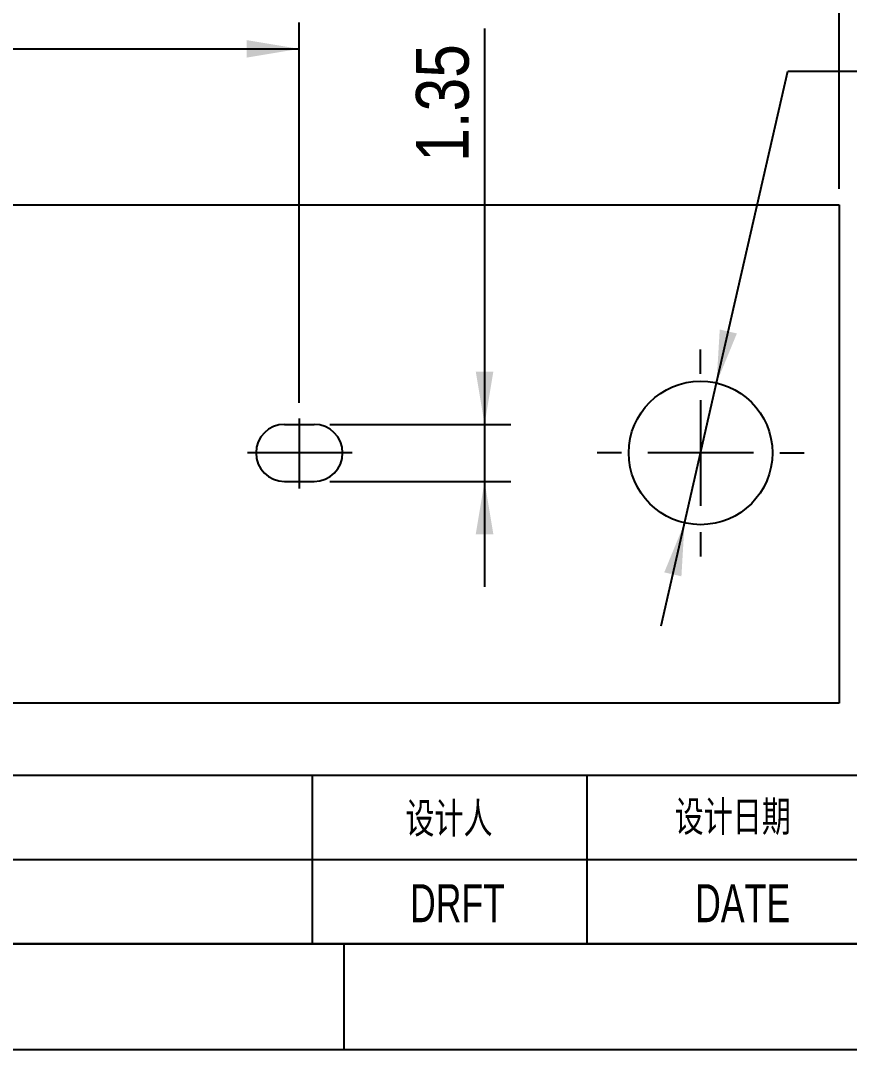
# Model space of a CAD drawing. Header units: millimetres. Extents: x 6 to 292, y 5 to 204.
# Drawn here: x 126.19 to 165.44, y 5 to 53.73 of the extents above; entities that cross this region are included whole.
import ezdxf
from ezdxf.entities.mleader import LeaderData, LeaderLine
from ezdxf.enums import TextEntityAlignment as Align
from ezdxf.lldxf.tags import DXFTag
from ezdxf.math import Vec2, Vec3

# ---------------------------------------------------------------- set-up
doc = ezdxf.new("R2010")
doc.units = ezdxf.units.MM
for name, color, linetype in [('Default', 7, 'Continuous'), ('图框', 7, 'Continuous'), ('尺寸层', 7, 'Continuous'), ('细实线', 7, 'Continuous'), ('轮廓线', 7, 'Continuous')]:
    doc.layers.add(name, color=color, linetype=linetype)
doc.styles.add('SEACAD_Arial_Narrow', font='ARIALN.TTF')
doc.styles.add('SEACAD_Solid_Edge_ANSI', font='seans.ttf')
doc.styles.add('SEACAD_Solid_Edge_ANSI1_Symbols', font='semeca1.ttf')
tags = doc.linetypes.add('CENTER2', pattern=[28.575, 19.05, -3.175, 3.175, -3.175]).pattern_tags.tags
tags[10:11] = [DXFTag(74, 4), DXFTag(75, 0), DXFTag(340, '0'), DXFTag(46, 0.0), DXFTag(50, 0.0), DXFTag(44, 0.0), DXFTag(45, 0.0)]
tags[8:9] = [DXFTag(74, 4), DXFTag(75, 0), DXFTag(340, '0'), DXFTag(46, 0.0), DXFTag(50, 0.0), DXFTag(44, 0.0), DXFTag(45, 0.0)]
tags[6:7] = [DXFTag(74, 4), DXFTag(75, 0), DXFTag(340, '0'), DXFTag(46, 0.0), DXFTag(50, 0.0), DXFTag(44, 0.0), DXFTag(45, 0.0)]
tags[4:5] = [DXFTag(74, 4), DXFTag(75, 0), DXFTag(340, '0'), DXFTag(46, 0.0), DXFTag(50, 0.0), DXFTag(44, 0.0), DXFTag(45, 0.0)]
tags = doc.linetypes.add('HIDDEN2', pattern=[4.7625, 3.175, -1.5875]).pattern_tags.tags
tags[6:7] = [DXFTag(74, 4), DXFTag(75, 0), DXFTag(340, '0'), DXFTag(46, 0.0), DXFTag(50, 0.0), DXFTag(44, 0.0), DXFTag(45, 0.0)]
tags[4:5] = [DXFTag(74, 4), DXFTag(75, 0), DXFTag(340, '0'), DXFTag(46, 0.0), DXFTag(50, 0.0), DXFTag(44, 0.0), DXFTag(45, 0.0)]
doc.dimstyles.new('DEGSON', dxfattribs={"dimtxt": 2.5, "dimasz": 2.5, "dimexe": 1.25, "dimexo": 0.75, "dimgap": 0.75, "dimtad": 1, "dimlfac": 0.5, "dimzin": 0, "dimdsep": 46, "dimtxsty": 'SEACAD_Arial_Narrow', "dimblk1": '_SE_FILLED', "dimblk2": '_SE_FILLED', "dimsah": 1, "dimcen": 1.25, "dimadec": 1, "dimazin": 0, "dimtfac": 0.7, "dimtmove": 0, "dimatfit": 3, "dimfxl": 1, "dimtolj": 1, "dimtzin": 0, "dimarcsym": 0})

# ---------------------------------------------------------------- blocks, each defined once
blk = doc.blocks.new('SEANNOT_GROUP27')
at = {"layer": '尺寸层', "color": 7, "linetype": 'CENTER2'}
blk.add_line((141.886, 33.253), (136.935, 33.253), dxfattribs=at)
blk = doc.blocks.new('SEANNOT_GROUP28')
at = {"layer": '尺寸层', "color": 7, "linetype": 'CENTER2'}
blk.add_line((139.389, 34.878), (139.389, 31.564), dxfattribs=at)
blk = doc.blocks.new('SEANNOT_GROUP29')
at = {"layer": '尺寸层', "color": 7, "linetype": 'CENTER2'}
for p, q in [((158.389, 37.003), (158.389, 38.153)), ((158.389, 35.753), (158.389, 30.753)), ((154.639, 33.253), (153.489, 33.253)), ((160.889, 33.253), (155.889, 33.253)), ((162.139, 33.253), (163.289, 33.253)), ((158.389, 29.503), (158.389, 28.353))]:
    blk.add_line(p, q, dxfattribs=at)
blk = doc.blocks.new('DMBLK12')
at = {"layer": '尺寸层', "linetype": 'Continuous'}
for points in [[(159.297, 39.098), (159.146, 36.568), (160.109, 38.912)], [(156.67, 27.594), (157.482, 27.408), (157.632, 29.938)]]:
    blk.add_hatch(color=7, dxfattribs=at).paths.add_polyline_path(points)
at = {"layer": '尺寸层', "color": 7, "linetype": 'Continuous'}
for p, q in [((159.146, 36.568), (162.518, 51.329)), ((162.518, 51.329), (175.937, 51.329)), ((156.519, 25.064), (159.146, 36.568))]:
    blk.add_line(p, q, dxfattribs=at)
for s, style, p in [('O', 'SEACAD_Solid_Edge_ANSI1_Symbols', (166.768, 54.579)), ('3.40', 'SEACAD_Arial_Narrow', (169.619, 54.579))]:
    blk.add_text(s, height=2.5, dxfattribs=dict(at, style=style)).set_placement(p, align=Align.TOP_LEFT)
blk = doc.blocks.new('_SE_FILLED')
at = {"color": 0}
blk.add_line((0, 0), (-1, 0), dxfattribs=at)
blk.add_solid([(0, 0), (-1, -0.1665), (-1, 0.1665), (0, 0)], dxfattribs=at)
blk = doc.blocks.new('DMBLK14')
at = {"layer": '尺寸层', "linetype": 'Continuous'}
for points in [[(148.577, 37.103), (147.744, 37.103), (148.161, 34.603)], [(148.577, 29.403), (148.161, 31.903), (147.744, 29.403)]]:
    blk.add_hatch(color=7, dxfattribs=at).paths.add_polyline_path(points)
at = {"layer": '尺寸层', "color": 7, "linetype": 'Continuous'}
for p, q in [((148.161, 53.358), (148.161, 26.903)), ((140.839, 34.603), (149.411, 34.603)), ((140.839, 31.903), (149.411, 31.903))]:
    blk.add_line(p, q, dxfattribs=at)
at = {"layer": '尺寸层', "color": 7, "linetype": 'Continuous', "style": 'SEACAD_Arial_Narrow'}
blk.add_text('1.35', height=2.5, rotation=90, dxfattribs=at).set_placement((144.911, 47.04), align=Align.TOP_LEFT)
blk = doc.blocks.new('DMBLK15')
at = {"layer": '尺寸层', "linetype": 'Continuous'}
for points in [[(46.889, 52.807), (44.389, 52.39), (46.889, 51.974)], [(136.889, 52.807), (136.889, 51.974), (139.389, 52.39)]]:
    blk.add_hatch(color=7, dxfattribs=at).paths.add_polyline_path(points)
at = {"layer": '尺寸层', "color": 7, "linetype": 'Continuous'}
for p, q in [((44.389, 35.628), (44.389, 53.64)), ((139.389, 35.628), (139.389, 53.64)), ((44.389, 52.39), (139.389, 52.39))]:
    blk.add_line(p, q, dxfattribs=at)
at = {"layer": '尺寸层', "color": 7, "linetype": 'Continuous', "style": 'SEACAD_Arial_Narrow'}
blk.add_text('(N-1)×9.50', height=2.5, dxfattribs=at).set_placement((84.889, 55.64), align=Align.TOP_LEFT)
blk = doc.blocks.new('DMBLK17')
at = {"layer": '尺寸层', "linetype": 'Continuous'}
for points in [[(19.905, 57.807), (17.405, 57.39), (19.905, 56.974)], [(162.458, 57.807), (162.458, 56.974), (164.958, 57.39)]]:
    blk.add_hatch(color=7, dxfattribs=at).paths.add_polyline_path(points)
at = {"layer": '尺寸层', "color": 7, "linetype": 'Continuous'}
for p, q in [((17.405, 45.755), (17.405, 58.64)), ((164.958, 45.755), (164.958, 58.64)), ((17.405, 57.39), (164.958, 57.39))]:
    blk.add_line(p, q, dxfattribs=at)
at = {"layer": '尺寸层', "color": 7, "linetype": 'Continuous', "style": 'SEACAD_Arial_Narrow'}
blk.add_text('(N+1)×9.50+11.40', height=2.5, dxfattribs=at).set_placement((79.437, 60.64), align=Align.TOP_LEFT)
blk = doc.blocks.new('SE9')
at = {"layer": '细实线', "color": 7, "linetype": 'Continuous'}
for p, q in [((140.001, 17.997), (140.001, 13.997)), ((153.001, 17.997), (153.001, 13.997)), ((65.001, 13.997), (167.001, 13.997)), ((140.001, 13.997), (140.001, 9.997)), ((153.001, 13.997), (153.001, 9.997))]:
    blk.add_line(p, q, dxfattribs=at)
blk.add_lwpolyline([(65.001, 9.997), (65.001, 17.997), (167.001, 17.997), (167.001, 9.997), (65.001, 9.997)], dxfattribs=at)
at = {"layer": '细实线', "color": 7, "linetype": 'Continuous', "style": 'SEACAD_Solid_Edge_ANSI', "width": 0.7}
for s, p in [('DRFT', (144.634, 12.827)), ('DATE', (158.134, 12.827))]:
    blk.add_text(s, height=1.8, dxfattribs=at).set_placement(p, align=Align.TOP_LEFT)
blk = doc.blocks.new('_DOT')
at = {"color": 0}
blk.add_line((0, 0), (-1, 0), dxfattribs=at)
at = {"color": 0, "const_width": 0.333}
blk.add_lwpolyline([(-0.1665, 0, 1), (0.1665, 0, 1)], format="xyb", close=True, dxfattribs=at)
blk = doc.blocks.new('A4-drawing_frame')
at = {"layer": '细实线', "color": 7, "linetype": 'Continuous'}
for p, q in [((-150.5, 5), (-150.5, 0)), ((-286.5, 0), (0, 0))]:
    blk.add_line(p, q, dxfattribs=at)
at = {"layer": '轮廓线', "color": 7, "linetype": 'Continuous'}
blk.add_line((-282, 5), (-5, 5), dxfattribs=at)

msp = doc.modelspace()

# ---------------------------------------------------------------- linework, layer by layer
at = {"layer": '尺寸层', "color": 7, "linetype": 'HIDDEN2'}
for p, q in [((17.405, 45.005), (164.958, 45.005)), ((164.958, 45.005), (164.958, 21.404)), ((164.958, 21.404), (17.405, 21.404))]:
    msp.add_line(p, q, dxfattribs=at)
at = {"layer": '尺寸层', "color": 7, "linetype": 'Continuous'}
for p, q in [((138.689, 34.603), (140.089, 34.603)), ((138.689, 31.903), (140.089, 31.903))]:
    msp.add_line(p, q, dxfattribs=at)
msp.add_circle((158.389, 33.253), 3.4, dxfattribs=at)
for centre, start, end in [((138.689, 33.253), 90, 270), ((140.089, 33.253), 270, 90)]:
    msp.add_arc(centre, 1.35, start, end, dxfattribs=at)

# ---------------------------------------------------------------- block references
at = {"layer": '图框', "color": 7}
msp.add_blockref('A4-drawing_frame', (292, 5), dxfattribs=at)
at = {"layer": '尺寸层'}
for name in ['SEANNOT_GROUP29', 'SEANNOT_GROUP28', 'SEANNOT_GROUP27']:
    msp.add_blockref(name, (0, 0), dxfattribs=at)
at = {"layer": '细实线'}
msp.add_blockref('SE9', (0, 0), dxfattribs=at)

# ---------------------------------------------------------------- dimensions: what is measured, and where the dimension line sits
at = {"layer": '尺寸层', "color": 7, "linetype": 'Continuous'}
for base, p1, p2, angle, text, picture, middle in [((17.405, 57.39), (17.405, 45.005), (164.958, 45.005), 0, '\\A1;(N+1)×9.50+11.40 {}', 'DMBLK17', (91.181, 57.39)), ((44.389, 52.39), (44.389, 34.878), (139.389, 34.878), 0, '\\A1;(N-1)×9.50 {}', 'DMBLK15', (91.889, 52.39)), ((148.161, 34.603), (140.089, 34.603), (140.089, 31.903), 270, '\\A1;1.35 {}', 'DMBLK14', (148.161, 46.54))]:
    dim = msp.add_linear_dim(base=base, p1=p1, p2=p2, angle=angle, text=text, dimstyle='DEGSON', override={"dimlfac": 1}, dxfattribs=at)
    dim.commit()
    dim.dimension.update_dxf_attribs({"geometry": picture, "text_midpoint": middle, "dimtype": 161})
dim = msp.add_diameter_dim_2p(p1=(157.632, 29.938), p2=(159.146, 36.568), text='\\A1;%%C3.40 {}', dimstyle='DEGSON', override={"dimlfac": 1, "dimtofl": 0}, dxfattribs=at)
dim.commit()
dim.dimension.update_dxf_attribs({"geometry": 'DMBLK12', "text_midpoint": (175.937, 51.329), "dimtype": 163})

# ---------------------------------------------------------------- leaders
at = {"layer": 'Default', "color": 7, "linetype": 'Continuous'}
ml = msp.add_multileader_mtext('Standard', dxfattribs=at)
ml.set_content('{\\pxsm0.9;\\fSolid Edge ANSI|b0||i0||c0|p34;\\W0.7;设计人\\P}', color=256)
ml.set_leader_properties()
ml.set_arrow_properties(name='DOT')
ml.build(insert=Vec2(0, 0))
ml.multileader.update_dxf_attribs({"leader_type": 0, "dogleg_length": 0, "arrow_head_size": 1.44})
ctx = ml.context
ctx.base_point, ctx.char_height, ctx.arrow_head_size, ctx.landing_gap_size = Vec3(142.391, 15.861), 1.44, 1.44, 0.504
ctx.text_align_type = 1
ctx.mtext.insert, ctx.mtext.alignment = Vec3(146.477, 16.677), 2
ml = msp.add_multileader_mtext('Standard', dxfattribs=at)
ml.set_content('{\\pxsm0.9;\\fSolid Edge ANSI|b0||i0||c0|p34;\\W0.7;设计日期\\P}', color=256)
ml.set_leader_properties()
ml.set_arrow_properties(name='DOT')
ml.build(insert=Vec2(0, 0))
ml.multileader.update_dxf_attribs({"leader_type": 0, "dogleg_length": 0, "arrow_head_size": 1.44})
ctx = ml.context
ctx.base_point, ctx.char_height, ctx.arrow_head_size, ctx.landing_gap_size = Vec3(155.115, 15.941), 1.44, 1.44, 0.504
ctx.text_align_type = 1
ctx.mtext.insert, ctx.mtext.alignment = Vec3(159.911, 16.759), 2

doc.saveas('drawing.dxf')
